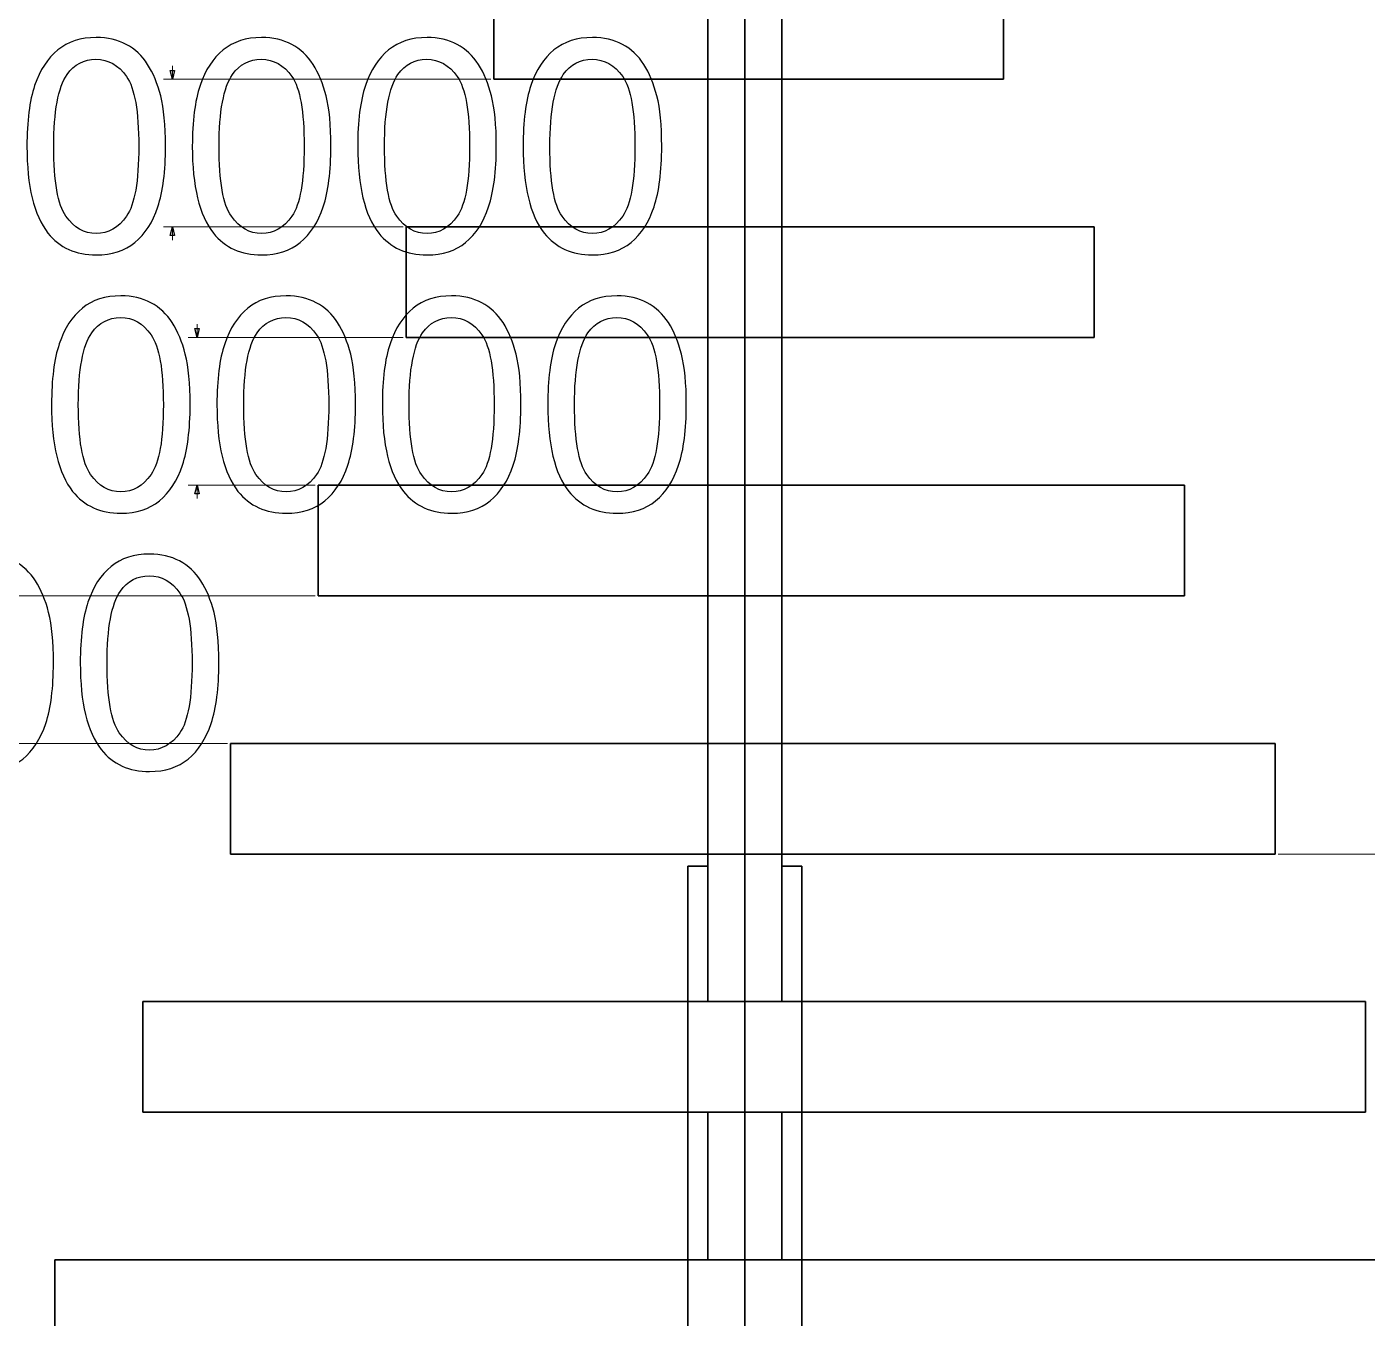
# Model space of a CAD drawing. Header units: centimetres. Extents: x -208 to 206, y -104 to 104.
# Drawn here: x -126.57 to -111.97, y -5.55 to 8.51 of the extents above; entities that cross this region are included whole.
import ezdxf

# ---------------------------------------------------------------- set-up
doc = ezdxf.new("R2010")
doc.units = ezdxf.units.CM
doc.header["$MEASUREMENT"] = 0
doc.layers.add('#Layer 1', color=7, linetype='Continuous')

msp = doc.modelspace()

# ---------------------------------------------------------------- linework, layer by layer
at = {"layer": '#Layer 1', "color": 2, "lineweight": 35}
for points in [[(-119.15436, -0.63206), (-119.15436, -0.63206), (-119.15436, 10.75476), (-119.15436, 10.75476)], [(-118.35042, -0.63206), (-118.35042, -0.63206), (-118.35042, 10.75476), (-118.35042, 10.75476)], [(-119.15436, -0.63206), (-119.15436, -0.63206), (-119.37209, -0.63206), (-119.37209, -0.63206)], [(-119.37209, -23.00428), (-119.37209, -23.00428), (-119.37209, -0.63206), (-119.37209, -0.63206)], [(-118.1327, -0.63206), (-118.1327, -0.63206), (-118.35042, -0.63206), (-118.35042, -0.63206)], [(-118.1327, -23.00428), (-118.1327, -23.00428), (-118.1327, -0.63206), (-118.1327, -0.63206)]]:
    msp.add_open_spline(points, degree=3, dxfattribs=at)
at = {"layer": '#Layer 1', "color": 1, "lineweight": 35}
for points in [[(-118.7525, -23.00428), (-118.7525, -23.00428), (-118.7525, 10.75476), (-118.7525, 10.75476)], [(-121.48575, 7.94132), (-121.48575, 7.94132), (-115.93436, 7.94132), (-115.93436, 7.94132)], [(-119.15436, 7.94132), (-119.15436, 7.94132), (-119.15436, 6.33389), (-119.15436, 6.33389)], [(-118.35042, 7.94132), (-118.35042, 7.94132), (-118.35042, 6.33389), (-118.35042, 6.33389)], [(-114.94809, 6.33389), (-114.94809, 6.33389), (-122.44246, 6.33389), (-122.44246, 6.33389)], [(-119.15436, 6.33389), (-119.15436, 6.33389), (-118.35042, 6.33389), (-118.35042, 6.33389)], [(-118.7525, 6.33389), (-118.7525, 6.33389), (-118.7525, 5.816), (-118.7525, 5.816)], [(-122.44246, 5.1281), (-122.44246, 5.1281), (-114.94809, 5.1281), (-114.94809, 5.1281)], [(-119.15436, 5.1281), (-119.15436, 5.1281), (-119.15436, 3.52068), (-119.15436, 3.52068)], [(-118.35042, 5.1281), (-118.35042, 5.1281), (-118.35042, 3.52068), (-118.35042, 3.52068)], [(-113.96182, 3.52068), (-113.96182, 3.52068), (-123.39916, 3.52068), (-123.39916, 3.52068)], [(-119.15436, 3.52068), (-119.15436, 3.52068), (-118.35042, 3.52068), (-118.35042, 3.52068)], [(-118.7525, 3.52068), (-118.7525, 3.52068), (-118.7525, 3.00279), (-118.7525, 3.00279)], [(-123.39916, 2.31511), (-123.39916, 2.31511), (-113.96182, 2.31511), (-113.96182, 2.31511)], [(-119.15436, 2.31511), (-119.15436, 2.31511), (-119.15436, 0.70746), (-119.15436, 0.70746)], [(-118.35042, 2.31511), (-118.35042, 2.31511), (-118.35042, 0.70746), (-118.35042, 0.70746)], [(-112.97554, 0.70746), (-112.97554, 0.70746), (-124.35586, 0.70746), (-124.35586, 0.70746)], [(-118.7525, 0.70746), (-118.7525, 0.70746), (-118.7525, 0.18957), (-118.7525, 0.18957)], [(-124.35586, -0.49811), (-124.35586, -0.49811), (-112.97554, -0.49811), (-112.97554, -0.49811)]]:
    msp.add_open_spline(points, degree=3, dxfattribs=at)
at = {"layer": '#Layer 1', "color": 3, "lineweight": 35}
for points in [[(-121.48575, 9.14711), (-121.48575, 9.14711), (-121.48575, 7.94132), (-121.48575, 7.94132)], [(-115.93436, 9.14711), (-115.93436, 9.14711), (-115.93436, 7.94132), (-115.93436, 7.94132)], [(-122.44246, 6.33389), (-122.44246, 6.33389), (-122.44246, 5.1281), (-122.44246, 5.1281)], [(-114.94809, 6.33389), (-114.94809, 6.33389), (-114.94809, 5.1281), (-114.94809, 5.1281)], [(-123.39916, 3.52068), (-123.39916, 3.52068), (-123.39916, 2.31511), (-123.39916, 2.31511)], [(-113.96182, 3.52068), (-113.96182, 3.52068), (-113.96182, 2.31511), (-113.96182, 2.31511)], [(-124.35586, 0.70746), (-124.35586, 0.70746), (-124.35586, -0.49811), (-124.35586, -0.49811)], [(-119.15436, 0.70746), (-119.15436, 0.70746), (-118.35042, 0.70746), (-118.35042, 0.70746)], [(-112.97554, 0.70746), (-112.97554, 0.70746), (-112.97554, -0.49811), (-112.97554, -0.49811)], [(-119.15436, -0.49811), (-119.15436, -0.49811), (-119.15436, -2.10576), (-119.15436, -2.10576)], [(-118.35042, -0.49811), (-118.35042, -0.49811), (-118.35042, -2.10576), (-118.35042, -2.10576)], [(-125.31257, -2.10576), (-125.31257, -2.10576), (-125.31257, -3.31155), (-125.31257, -3.31155)], [(-111.98927, -2.10576), (-111.98927, -2.10576), (-125.31257, -2.10576), (-125.31257, -2.10576)], [(-119.15436, -2.10576), (-119.15436, -2.10576), (-118.35042, -2.10576), (-118.35042, -2.10576)], [(-118.7525, -2.10576), (-118.7525, -2.10576), (-118.7525, -2.62364), (-118.7525, -2.62364)], [(-111.98927, -2.10576), (-111.98927, -2.10576), (-111.98927, -3.31155), (-111.98927, -3.31155)], [(-125.31257, -3.31155), (-125.31257, -3.31155), (-111.98927, -3.31155), (-111.98927, -3.31155)], [(-119.15436, -3.31155), (-119.15436, -3.31155), (-119.15436, -4.91897), (-119.15436, -4.91897)], [(-118.35042, -3.31155), (-118.35042, -3.31155), (-118.35042, -4.91897), (-118.35042, -4.91897)], [(-126.26927, -4.91897), (-126.26927, -4.91897), (-126.26927, -6.12476), (-126.26927, -6.12476)], [(-111.003, -4.91897), (-111.003, -4.91897), (-126.26927, -4.91897), (-126.26927, -4.91897)], [(-119.15436, -4.91897), (-119.15436, -4.91897), (-118.35042, -4.91897), (-118.35042, -4.91897)], [(-118.7525, -4.91897), (-118.7525, -4.91897), (-118.7525, -5.43686), (-118.7525, -5.43686)]]:
    msp.add_open_spline(points, degree=3, dxfattribs=at)
at = {"layer": '#Layer 1', "color": 8}
for points, knots in [([(-126.57343, 7.21068), (-126.57343, 7.48443), (-126.54535, 7.70581), (-126.4892, 7.8732), (-126.4892, 7.8732), (-126.4325, 8.04112), (-126.34881, 8.17017), (-126.23758, 8.26034), (-126.23758, 8.26034), (-126.12689, 8.35052), (-125.98704, 8.39533), (-125.81858, 8.39533), (-125.81858, 8.39533), (-125.69439, 8.39533), (-125.58532, 8.37049), (-125.49083, 8.32028), (-125.49083, 8.32028), (-125.39688, 8.27006), (-125.31912, 8.19771), (-125.25865, 8.10322), (-125.25865, 8.10322), (-125.19818, 8.00927), (-125.15066, 7.89426), (-125.1161, 7.75873), (-125.1161, 7.75873), (-125.08101, 7.6232), (-125.06373, 7.44016), (-125.06373, 7.21068), (-125.06373, 7.21068), (-125.06373, 6.93854), (-125.0918, 6.71824), (-125.14742, 6.55086), (-125.14742, 6.55086), (-125.20303, 6.38293), (-125.28673, 6.25388), (-125.39796, 6.16317), (-125.39796, 6.16317), (-125.50865, 6.07246), (-125.64903, 6.0271), (-125.81858, 6.0271), (-125.81858, 6.0271), (-126.04158, 6.0271), (-126.21706, 6.10648), (-126.34449, 6.26576), (-126.34449, 6.26576), (-126.4973, 6.46014), (-126.57343, 6.77494), (-126.57343, 7.21068)], [0, 0, 0, 0, 0.07692308, 0.07692308, 0.07692308, 0.07692308, 0.15384615, 0.15384615, 0.15384615, 0.15384615, 0.23076923, 0.23076923, 0.23076923, 0.23076923, 0.30769231, 0.30769231, 0.30769231, 0.30769231, 0.38461538, 0.38461538, 0.38461538, 0.38461538, 0.46153846, 0.46153846, 0.46153846, 0.46153846, 0.53846154, 0.53846154, 0.53846154, 0.53846154, 0.61538462, 0.61538462, 0.61538462, 0.61538462, 0.69230769, 0.69230769, 0.69230769, 0.69230769, 0.76923077, 0.76923077, 0.76923077, 0.76923077, 0.84615385, 0.84615385, 0.84615385, 0.84615385, 1, 1, 1, 1]), ([(-124.77161, 7.21068), (-124.77161, 7.48443), (-124.74353, 7.70581), (-124.68738, 7.8732), (-124.68738, 7.8732), (-124.63068, 8.04112), (-124.54699, 8.17017), (-124.43576, 8.26034), (-124.43576, 8.26034), (-124.32507, 8.35052), (-124.18522, 8.39533), (-124.01676, 8.39533), (-124.01676, 8.39533), (-123.89257, 8.39533), (-123.7835, 8.37049), (-123.68901, 8.32028), (-123.68901, 8.32028), (-123.59506, 8.27006), (-123.5173, 8.19771), (-123.45683, 8.10322), (-123.45683, 8.10322), (-123.39636, 8.00927), (-123.34884, 7.89426), (-123.31428, 7.75873), (-123.31428, 7.75873), (-123.27919, 7.6232), (-123.26191, 7.44016), (-123.26191, 7.21068), (-123.26191, 7.21068), (-123.26191, 6.93854), (-123.28998, 6.71824), (-123.3456, 6.55086), (-123.3456, 6.55086), (-123.40121, 6.38293), (-123.48491, 6.25388), (-123.59614, 6.16317), (-123.59614, 6.16317), (-123.70683, 6.07246), (-123.84721, 6.0271), (-124.01676, 6.0271), (-124.01676, 6.0271), (-124.23976, 6.0271), (-124.41524, 6.10648), (-124.54267, 6.26576), (-124.54267, 6.26576), (-124.69548, 6.46014), (-124.77161, 6.77494), (-124.77161, 7.21068)], [0, 0, 0, 0, 0.07692308, 0.07692308, 0.07692308, 0.07692308, 0.15384615, 0.15384615, 0.15384615, 0.15384615, 0.23076923, 0.23076923, 0.23076923, 0.23076923, 0.30769231, 0.30769231, 0.30769231, 0.30769231, 0.38461538, 0.38461538, 0.38461538, 0.38461538, 0.46153846, 0.46153846, 0.46153846, 0.46153846, 0.53846154, 0.53846154, 0.53846154, 0.53846154, 0.61538462, 0.61538462, 0.61538462, 0.61538462, 0.69230769, 0.69230769, 0.69230769, 0.69230769, 0.76923077, 0.76923077, 0.76923077, 0.76923077, 0.84615385, 0.84615385, 0.84615385, 0.84615385, 1, 1, 1, 1]), ([(-122.96979, 7.21068), (-122.96979, 7.48443), (-122.94171, 7.70581), (-122.88556, 7.8732), (-122.88556, 7.8732), (-122.82886, 8.04112), (-122.74517, 8.17017), (-122.63394, 8.26034), (-122.63394, 8.26034), (-122.52325, 8.35052), (-122.3834, 8.39533), (-122.21494, 8.39533), (-122.21494, 8.39533), (-122.09075, 8.39533), (-121.98168, 8.37049), (-121.88719, 8.32028), (-121.88719, 8.32028), (-121.79324, 8.27006), (-121.71548, 8.19771), (-121.65501, 8.10322), (-121.65501, 8.10322), (-121.59454, 8.00927), (-121.54702, 7.89426), (-121.51246, 7.75873), (-121.51246, 7.75873), (-121.47737, 7.6232), (-121.46009, 7.44016), (-121.46009, 7.21068), (-121.46009, 7.21068), (-121.46009, 6.93854), (-121.48816, 6.71824), (-121.54378, 6.55086), (-121.54378, 6.55086), (-121.59939, 6.38293), (-121.68309, 6.25388), (-121.79432, 6.16317), (-121.79432, 6.16317), (-121.90501, 6.07246), (-122.04539, 6.0271), (-122.21494, 6.0271), (-122.21494, 6.0271), (-122.43794, 6.0271), (-122.61342, 6.10648), (-122.74085, 6.26576), (-122.74085, 6.26576), (-122.89366, 6.46014), (-122.96979, 6.77494), (-122.96979, 7.21068)], [0, 0, 0, 0, 0.07692308, 0.07692308, 0.07692308, 0.07692308, 0.15384615, 0.15384615, 0.15384615, 0.15384615, 0.23076923, 0.23076923, 0.23076923, 0.23076923, 0.30769231, 0.30769231, 0.30769231, 0.30769231, 0.38461538, 0.38461538, 0.38461538, 0.38461538, 0.46153846, 0.46153846, 0.46153846, 0.46153846, 0.53846154, 0.53846154, 0.53846154, 0.53846154, 0.61538462, 0.61538462, 0.61538462, 0.61538462, 0.69230769, 0.69230769, 0.69230769, 0.69230769, 0.76923077, 0.76923077, 0.76923077, 0.76923077, 0.84615385, 0.84615385, 0.84615385, 0.84615385, 1, 1, 1, 1]), ([(-121.16797, 7.21068), (-121.16797, 7.48443), (-121.13989, 7.70581), (-121.08374, 7.8732), (-121.08374, 7.8732), (-121.02704, 8.04112), (-120.94335, 8.17017), (-120.83212, 8.26034), (-120.83212, 8.26034), (-120.72143, 8.35052), (-120.58158, 8.39533), (-120.41312, 8.39533), (-120.41312, 8.39533), (-120.28893, 8.39533), (-120.17986, 8.37049), (-120.08537, 8.32028), (-120.08537, 8.32028), (-119.99142, 8.27006), (-119.91366, 8.19771), (-119.85319, 8.10322), (-119.85319, 8.10322), (-119.79272, 8.00927), (-119.7452, 7.89426), (-119.71064, 7.75873), (-119.71064, 7.75873), (-119.67555, 7.6232), (-119.65827, 7.44016), (-119.65827, 7.21068), (-119.65827, 7.21068), (-119.65827, 6.93854), (-119.68634, 6.71824), (-119.74196, 6.55086), (-119.74196, 6.55086), (-119.79757, 6.38293), (-119.88127, 6.25388), (-119.9925, 6.16317), (-119.9925, 6.16317), (-120.10319, 6.07246), (-120.24357, 6.0271), (-120.41312, 6.0271), (-120.41312, 6.0271), (-120.63612, 6.0271), (-120.8116, 6.10648), (-120.93903, 6.26576), (-120.93903, 6.26576), (-121.09184, 6.46014), (-121.16797, 6.77494), (-121.16797, 7.21068)], [0, 0, 0, 0, 0.07692308, 0.07692308, 0.07692308, 0.07692308, 0.15384615, 0.15384615, 0.15384615, 0.15384615, 0.23076923, 0.23076923, 0.23076923, 0.23076923, 0.30769231, 0.30769231, 0.30769231, 0.30769231, 0.38461538, 0.38461538, 0.38461538, 0.38461538, 0.46153846, 0.46153846, 0.46153846, 0.46153846, 0.53846154, 0.53846154, 0.53846154, 0.53846154, 0.61538462, 0.61538462, 0.61538462, 0.61538462, 0.69230769, 0.69230769, 0.69230769, 0.69230769, 0.76923077, 0.76923077, 0.76923077, 0.76923077, 0.84615385, 0.84615385, 0.84615385, 0.84615385, 1, 1, 1, 1]), ([(-126.28186, 7.2096), (-126.28186, 6.82785), (-126.23758, 6.57407), (-126.14849, 6.44881), (-126.14849, 6.44881), (-126.0594, 6.323), (-125.94925, 6.26036), (-125.81858, 6.26036), (-125.81858, 6.26036), (-125.68791, 6.26036), (-125.57776, 6.32354), (-125.48867, 6.44935), (-125.48867, 6.44935), (-125.39958, 6.57569), (-125.3553, 6.82893), (-125.3553, 7.2096), (-125.3553, 7.2096), (-125.3553, 7.59134), (-125.39958, 7.84512), (-125.48867, 7.97039), (-125.48867, 7.97039), (-125.57722, 8.0962), (-125.68845, 8.15883), (-125.82182, 8.15883), (-125.82182, 8.15883), (-125.95249, 8.15883), (-126.05724, 8.10322), (-126.13553, 7.99253), (-126.13553, 7.99253), (-126.23326, 7.8516), (-126.28186, 7.59026), (-126.28186, 7.2096)], [0, 0, 0, 0, 0.11111111, 0.11111111, 0.11111111, 0.11111111, 0.22222222, 0.22222222, 0.22222222, 0.22222222, 0.33333333, 0.33333333, 0.33333333, 0.33333333, 0.44444444, 0.44444444, 0.44444444, 0.44444444, 0.55555556, 0.55555556, 0.55555556, 0.55555556, 0.66666667, 0.66666667, 0.66666667, 0.66666667, 0.77777778, 0.77777778, 0.77777778, 0.77777778, 1, 1, 1, 1]), ([(-124.98889, 7.94132), (-124.98889, 7.94132), (-124.9647, 8.03786), (-124.9647, 8.03786), (-124.9647, 8.03786), (-124.9647, 8.03786), (-125.01308, 8.03786), (-125.01308, 8.03786), (-125.01308, 8.03786), (-125.01308, 8.03786), (-124.98889, 7.94132), (-124.98889, 7.94132)], [0, 0, 0, 0, 0.25, 0.25, 0.25, 0.25, 0.5, 0.5, 0.5, 0.5, 1, 1, 1, 1]), ([(-124.48004, 7.2096), (-124.48004, 6.82785), (-124.43576, 6.57407), (-124.34667, 6.44881), (-124.34667, 6.44881), (-124.25758, 6.323), (-124.14743, 6.26036), (-124.01676, 6.26036), (-124.01676, 6.26036), (-123.88609, 6.26036), (-123.77594, 6.32354), (-123.68685, 6.44935), (-123.68685, 6.44935), (-123.59776, 6.57569), (-123.55348, 6.82893), (-123.55348, 7.2096), (-123.55348, 7.2096), (-123.55348, 7.59134), (-123.59776, 7.84512), (-123.68685, 7.97039), (-123.68685, 7.97039), (-123.7754, 8.0962), (-123.88663, 8.15883), (-124.02, 8.15883), (-124.02, 8.15883), (-124.15067, 8.15883), (-124.25542, 8.10322), (-124.33371, 7.99253), (-124.33371, 7.99253), (-124.43144, 7.8516), (-124.48004, 7.59026), (-124.48004, 7.2096)], [0, 0, 0, 0, 0.11111111, 0.11111111, 0.11111111, 0.11111111, 0.22222222, 0.22222222, 0.22222222, 0.22222222, 0.33333333, 0.33333333, 0.33333333, 0.33333333, 0.44444444, 0.44444444, 0.44444444, 0.44444444, 0.55555556, 0.55555556, 0.55555556, 0.55555556, 0.66666667, 0.66666667, 0.66666667, 0.66666667, 0.77777778, 0.77777778, 0.77777778, 0.77777778, 1, 1, 1, 1]), ([(-122.67822, 7.2096), (-122.67822, 6.82785), (-122.63394, 6.57407), (-122.54485, 6.44881), (-122.54485, 6.44881), (-122.45576, 6.323), (-122.34561, 6.26036), (-122.21494, 6.26036), (-122.21494, 6.26036), (-122.08427, 6.26036), (-121.97412, 6.32354), (-121.88503, 6.44935), (-121.88503, 6.44935), (-121.79594, 6.57569), (-121.75166, 6.82893), (-121.75166, 7.2096), (-121.75166, 7.2096), (-121.75166, 7.59134), (-121.79594, 7.84512), (-121.88503, 7.97039), (-121.88503, 7.97039), (-121.97358, 8.0962), (-122.08481, 8.15883), (-122.21818, 8.15883), (-122.21818, 8.15883), (-122.34885, 8.15883), (-122.4536, 8.10322), (-122.53189, 7.99253), (-122.53189, 7.99253), (-122.62962, 7.8516), (-122.67822, 7.59026), (-122.67822, 7.2096)], [0, 0, 0, 0, 0.11111111, 0.11111111, 0.11111111, 0.11111111, 0.22222222, 0.22222222, 0.22222222, 0.22222222, 0.33333333, 0.33333333, 0.33333333, 0.33333333, 0.44444444, 0.44444444, 0.44444444, 0.44444444, 0.55555556, 0.55555556, 0.55555556, 0.55555556, 0.66666667, 0.66666667, 0.66666667, 0.66666667, 0.77777778, 0.77777778, 0.77777778, 0.77777778, 1, 1, 1, 1]), ([(-120.8764, 7.2096), (-120.8764, 6.82785), (-120.83212, 6.57407), (-120.74303, 6.44881), (-120.74303, 6.44881), (-120.65394, 6.323), (-120.54379, 6.26036), (-120.41312, 6.26036), (-120.41312, 6.26036), (-120.28245, 6.26036), (-120.1723, 6.32354), (-120.08321, 6.44935), (-120.08321, 6.44935), (-119.99412, 6.57569), (-119.94984, 6.82893), (-119.94984, 7.2096), (-119.94984, 7.2096), (-119.94984, 7.59134), (-119.99412, 7.84512), (-120.08321, 7.97039), (-120.08321, 7.97039), (-120.17176, 8.0962), (-120.28299, 8.15883), (-120.41636, 8.15883), (-120.41636, 8.15883), (-120.54703, 8.15883), (-120.65178, 8.10322), (-120.73007, 7.99253), (-120.73007, 7.99253), (-120.8278, 7.8516), (-120.8764, 7.59026), (-120.8764, 7.2096)], [0, 0, 0, 0, 0.11111111, 0.11111111, 0.11111111, 0.11111111, 0.22222222, 0.22222222, 0.22222222, 0.22222222, 0.33333333, 0.33333333, 0.33333333, 0.33333333, 0.44444444, 0.44444444, 0.44444444, 0.44444444, 0.55555556, 0.55555556, 0.55555556, 0.55555556, 0.66666667, 0.66666667, 0.66666667, 0.66666667, 0.77777778, 0.77777778, 0.77777778, 0.77777778, 1, 1, 1, 1]), ([(-124.98889, 6.33389), (-124.98889, 6.33389), (-125.01308, 6.23735), (-125.01308, 6.23735), (-125.01308, 6.23735), (-125.01308, 6.23735), (-124.9647, 6.23735), (-124.9647, 6.23735), (-124.9647, 6.23735), (-124.9647, 6.23735), (-124.98889, 6.33389), (-124.98889, 6.33389)], [0, 0, 0, 0, 0.25, 0.25, 0.25, 0.25, 0.5, 0.5, 0.5, 0.5, 1, 1, 1, 1]), ([(-126.30523, 4.39741), (-126.30523, 4.67116), (-126.27715, 4.89254), (-126.221, 5.05993), (-126.221, 5.05993), (-126.1643, 5.22785), (-126.08061, 5.3569), (-125.96938, 5.44707), (-125.96938, 5.44707), (-125.85869, 5.53725), (-125.71884, 5.58206), (-125.55038, 5.58206), (-125.55038, 5.58206), (-125.42619, 5.58206), (-125.31712, 5.55722), (-125.22263, 5.50701), (-125.22263, 5.50701), (-125.12868, 5.45679), (-125.05092, 5.38444), (-124.99045, 5.28995), (-124.99045, 5.28995), (-124.92998, 5.196), (-124.88246, 5.08099), (-124.8479, 4.94546), (-124.8479, 4.94546), (-124.81281, 4.80993), (-124.79553, 4.62689), (-124.79553, 4.39741), (-124.79553, 4.39741), (-124.79553, 4.12527), (-124.8236, 3.90497), (-124.87922, 3.73759), (-124.87922, 3.73759), (-124.93483, 3.56966), (-125.01853, 3.44061), (-125.12976, 3.3499), (-125.12976, 3.3499), (-125.24045, 3.25919), (-125.38083, 3.21383), (-125.55038, 3.21383), (-125.55038, 3.21383), (-125.77338, 3.21383), (-125.94886, 3.29321), (-126.07629, 3.45249), (-126.07629, 3.45249), (-126.2291, 3.64687), (-126.30523, 3.96167), (-126.30523, 4.39741)], [0, 0, 0, 0, 0.07692308, 0.07692308, 0.07692308, 0.07692308, 0.15384615, 0.15384615, 0.15384615, 0.15384615, 0.23076923, 0.23076923, 0.23076923, 0.23076923, 0.30769231, 0.30769231, 0.30769231, 0.30769231, 0.38461538, 0.38461538, 0.38461538, 0.38461538, 0.46153846, 0.46153846, 0.46153846, 0.46153846, 0.53846154, 0.53846154, 0.53846154, 0.53846154, 0.61538462, 0.61538462, 0.61538462, 0.61538462, 0.69230769, 0.69230769, 0.69230769, 0.69230769, 0.76923077, 0.76923077, 0.76923077, 0.76923077, 0.84615385, 0.84615385, 0.84615385, 0.84615385, 1, 1, 1, 1]), ([(-124.50341, 4.39741), (-124.50341, 4.67116), (-124.47533, 4.89254), (-124.41918, 5.05993), (-124.41918, 5.05993), (-124.36248, 5.22785), (-124.27879, 5.3569), (-124.16756, 5.44707), (-124.16756, 5.44707), (-124.05687, 5.53725), (-123.91702, 5.58206), (-123.74856, 5.58206), (-123.74856, 5.58206), (-123.62437, 5.58206), (-123.5153, 5.55722), (-123.42081, 5.50701), (-123.42081, 5.50701), (-123.32686, 5.45679), (-123.2491, 5.38444), (-123.18863, 5.28995), (-123.18863, 5.28995), (-123.12816, 5.196), (-123.08064, 5.08099), (-123.04608, 4.94546), (-123.04608, 4.94546), (-123.01099, 4.80993), (-122.99371, 4.62689), (-122.99371, 4.39741), (-122.99371, 4.39741), (-122.99371, 4.12527), (-123.02178, 3.90497), (-123.0774, 3.73759), (-123.0774, 3.73759), (-123.13301, 3.56966), (-123.21671, 3.44061), (-123.32794, 3.3499), (-123.32794, 3.3499), (-123.43863, 3.25919), (-123.57901, 3.21383), (-123.74856, 3.21383), (-123.74856, 3.21383), (-123.97156, 3.21383), (-124.14704, 3.29321), (-124.27447, 3.45249), (-124.27447, 3.45249), (-124.42728, 3.64687), (-124.50341, 3.96167), (-124.50341, 4.39741)], [0, 0, 0, 0, 0.07692308, 0.07692308, 0.07692308, 0.07692308, 0.15384615, 0.15384615, 0.15384615, 0.15384615, 0.23076923, 0.23076923, 0.23076923, 0.23076923, 0.30769231, 0.30769231, 0.30769231, 0.30769231, 0.38461538, 0.38461538, 0.38461538, 0.38461538, 0.46153846, 0.46153846, 0.46153846, 0.46153846, 0.53846154, 0.53846154, 0.53846154, 0.53846154, 0.61538462, 0.61538462, 0.61538462, 0.61538462, 0.69230769, 0.69230769, 0.69230769, 0.69230769, 0.76923077, 0.76923077, 0.76923077, 0.76923077, 0.84615385, 0.84615385, 0.84615385, 0.84615385, 1, 1, 1, 1]), ([(-122.70159, 4.39741), (-122.70159, 4.67116), (-122.67351, 4.89254), (-122.61736, 5.05993), (-122.61736, 5.05993), (-122.56066, 5.22785), (-122.47697, 5.3569), (-122.36574, 5.44707), (-122.36574, 5.44707), (-122.25505, 5.53725), (-122.1152, 5.58206), (-121.94674, 5.58206), (-121.94674, 5.58206), (-121.82255, 5.58206), (-121.71348, 5.55722), (-121.61899, 5.50701), (-121.61899, 5.50701), (-121.52504, 5.45679), (-121.44728, 5.38444), (-121.38681, 5.28995), (-121.38681, 5.28995), (-121.32634, 5.196), (-121.27882, 5.08099), (-121.24426, 4.94546), (-121.24426, 4.94546), (-121.20917, 4.80993), (-121.19189, 4.62689), (-121.19189, 4.39741), (-121.19189, 4.39741), (-121.19189, 4.12527), (-121.21996, 3.90497), (-121.27558, 3.73759), (-121.27558, 3.73759), (-121.33119, 3.56966), (-121.41489, 3.44061), (-121.52612, 3.3499), (-121.52612, 3.3499), (-121.63681, 3.25919), (-121.77719, 3.21383), (-121.94674, 3.21383), (-121.94674, 3.21383), (-122.16974, 3.21383), (-122.34522, 3.29321), (-122.47265, 3.45249), (-122.47265, 3.45249), (-122.62546, 3.64687), (-122.70159, 3.96167), (-122.70159, 4.39741)], [0, 0, 0, 0, 0.07692308, 0.07692308, 0.07692308, 0.07692308, 0.15384615, 0.15384615, 0.15384615, 0.15384615, 0.23076923, 0.23076923, 0.23076923, 0.23076923, 0.30769231, 0.30769231, 0.30769231, 0.30769231, 0.38461538, 0.38461538, 0.38461538, 0.38461538, 0.46153846, 0.46153846, 0.46153846, 0.46153846, 0.53846154, 0.53846154, 0.53846154, 0.53846154, 0.61538462, 0.61538462, 0.61538462, 0.61538462, 0.69230769, 0.69230769, 0.69230769, 0.69230769, 0.76923077, 0.76923077, 0.76923077, 0.76923077, 0.84615385, 0.84615385, 0.84615385, 0.84615385, 1, 1, 1, 1]), ([(-120.89977, 4.39741), (-120.89977, 4.67116), (-120.87169, 4.89254), (-120.81554, 5.05993), (-120.81554, 5.05993), (-120.75884, 5.22785), (-120.67515, 5.3569), (-120.56392, 5.44707), (-120.56392, 5.44707), (-120.45323, 5.53725), (-120.31338, 5.58206), (-120.14492, 5.58206), (-120.14492, 5.58206), (-120.02073, 5.58206), (-119.91166, 5.55722), (-119.81717, 5.50701), (-119.81717, 5.50701), (-119.72322, 5.45679), (-119.64546, 5.38444), (-119.58499, 5.28995), (-119.58499, 5.28995), (-119.52452, 5.196), (-119.477, 5.08099), (-119.44244, 4.94546), (-119.44244, 4.94546), (-119.40735, 4.80993), (-119.39007, 4.62689), (-119.39007, 4.39741), (-119.39007, 4.39741), (-119.39007, 4.12527), (-119.41814, 3.90497), (-119.47376, 3.73759), (-119.47376, 3.73759), (-119.52937, 3.56966), (-119.61307, 3.44061), (-119.7243, 3.3499), (-119.7243, 3.3499), (-119.83499, 3.25919), (-119.97537, 3.21383), (-120.14492, 3.21383), (-120.14492, 3.21383), (-120.36792, 3.21383), (-120.5434, 3.29321), (-120.67083, 3.45249), (-120.67083, 3.45249), (-120.82364, 3.64687), (-120.89977, 3.96167), (-120.89977, 4.39741)], [0, 0, 0, 0, 0.07692308, 0.07692308, 0.07692308, 0.07692308, 0.15384615, 0.15384615, 0.15384615, 0.15384615, 0.23076923, 0.23076923, 0.23076923, 0.23076923, 0.30769231, 0.30769231, 0.30769231, 0.30769231, 0.38461538, 0.38461538, 0.38461538, 0.38461538, 0.46153846, 0.46153846, 0.46153846, 0.46153846, 0.53846154, 0.53846154, 0.53846154, 0.53846154, 0.61538462, 0.61538462, 0.61538462, 0.61538462, 0.69230769, 0.69230769, 0.69230769, 0.69230769, 0.76923077, 0.76923077, 0.76923077, 0.76923077, 0.84615385, 0.84615385, 0.84615385, 0.84615385, 1, 1, 1, 1]), ([(-126.01366, 4.39633), (-126.01366, 4.01458), (-125.96938, 3.7608), (-125.88029, 3.63554), (-125.88029, 3.63554), (-125.7912, 3.50973), (-125.68105, 3.44709), (-125.55038, 3.44709), (-125.55038, 3.44709), (-125.41971, 3.44709), (-125.30956, 3.51027), (-125.22047, 3.63608), (-125.22047, 3.63608), (-125.13138, 3.76242), (-125.0871, 4.01566), (-125.0871, 4.39633), (-125.0871, 4.39633), (-125.0871, 4.77807), (-125.13138, 5.03185), (-125.22047, 5.15712), (-125.22047, 5.15712), (-125.30902, 5.28293), (-125.42025, 5.34556), (-125.55362, 5.34556), (-125.55362, 5.34556), (-125.68429, 5.34556), (-125.78904, 5.28995), (-125.86733, 5.17926), (-125.86733, 5.17926), (-125.96506, 5.03833), (-126.01366, 4.77699), (-126.01366, 4.39633)], [0, 0, 0, 0, 0.11111111, 0.11111111, 0.11111111, 0.11111111, 0.22222222, 0.22222222, 0.22222222, 0.22222222, 0.33333333, 0.33333333, 0.33333333, 0.33333333, 0.44444444, 0.44444444, 0.44444444, 0.44444444, 0.55555556, 0.55555556, 0.55555556, 0.55555556, 0.66666667, 0.66666667, 0.66666667, 0.66666667, 0.77777778, 0.77777778, 0.77777778, 0.77777778, 1, 1, 1, 1]), ([(-124.21184, 4.39633), (-124.21184, 4.01458), (-124.16756, 3.7608), (-124.07847, 3.63554), (-124.07847, 3.63554), (-123.98938, 3.50973), (-123.87923, 3.44709), (-123.74856, 3.44709), (-123.74856, 3.44709), (-123.61789, 3.44709), (-123.50774, 3.51027), (-123.41865, 3.63608), (-123.41865, 3.63608), (-123.32956, 3.76242), (-123.28528, 4.01566), (-123.28528, 4.39633), (-123.28528, 4.39633), (-123.28528, 4.77807), (-123.32956, 5.03185), (-123.41865, 5.15712), (-123.41865, 5.15712), (-123.5072, 5.28293), (-123.61843, 5.34556), (-123.7518, 5.34556), (-123.7518, 5.34556), (-123.88247, 5.34556), (-123.98722, 5.28995), (-124.06551, 5.17926), (-124.06551, 5.17926), (-124.16324, 5.03833), (-124.21184, 4.77699), (-124.21184, 4.39633)], [0, 0, 0, 0, 0.11111111, 0.11111111, 0.11111111, 0.11111111, 0.22222222, 0.22222222, 0.22222222, 0.22222222, 0.33333333, 0.33333333, 0.33333333, 0.33333333, 0.44444444, 0.44444444, 0.44444444, 0.44444444, 0.55555556, 0.55555556, 0.55555556, 0.55555556, 0.66666667, 0.66666667, 0.66666667, 0.66666667, 0.77777778, 0.77777778, 0.77777778, 0.77777778, 1, 1, 1, 1]), ([(-122.41002, 4.39633), (-122.41002, 4.01458), (-122.36574, 3.7608), (-122.27665, 3.63554), (-122.27665, 3.63554), (-122.18756, 3.50973), (-122.07741, 3.44709), (-121.94674, 3.44709), (-121.94674, 3.44709), (-121.81607, 3.44709), (-121.70592, 3.51027), (-121.61683, 3.63608), (-121.61683, 3.63608), (-121.52774, 3.76242), (-121.48346, 4.01566), (-121.48346, 4.39633), (-121.48346, 4.39633), (-121.48346, 4.77807), (-121.52774, 5.03185), (-121.61683, 5.15712), (-121.61683, 5.15712), (-121.70538, 5.28293), (-121.81661, 5.34556), (-121.94998, 5.34556), (-121.94998, 5.34556), (-122.08065, 5.34556), (-122.1854, 5.28995), (-122.26369, 5.17926), (-122.26369, 5.17926), (-122.36142, 5.03833), (-122.41002, 4.77699), (-122.41002, 4.39633)], [0, 0, 0, 0, 0.11111111, 0.11111111, 0.11111111, 0.11111111, 0.22222222, 0.22222222, 0.22222222, 0.22222222, 0.33333333, 0.33333333, 0.33333333, 0.33333333, 0.44444444, 0.44444444, 0.44444444, 0.44444444, 0.55555556, 0.55555556, 0.55555556, 0.55555556, 0.66666667, 0.66666667, 0.66666667, 0.66666667, 0.77777778, 0.77777778, 0.77777778, 0.77777778, 1, 1, 1, 1]), ([(-120.6082, 4.39633), (-120.6082, 4.01458), (-120.56392, 3.7608), (-120.47483, 3.63554), (-120.47483, 3.63554), (-120.38574, 3.50973), (-120.27559, 3.44709), (-120.14492, 3.44709), (-120.14492, 3.44709), (-120.01425, 3.44709), (-119.9041, 3.51027), (-119.81501, 3.63608), (-119.81501, 3.63608), (-119.72592, 3.76242), (-119.68164, 4.01566), (-119.68164, 4.39633), (-119.68164, 4.39633), (-119.68164, 4.77807), (-119.72592, 5.03185), (-119.81501, 5.15712), (-119.81501, 5.15712), (-119.90356, 5.28293), (-120.01479, 5.34556), (-120.14816, 5.34556), (-120.14816, 5.34556), (-120.27883, 5.34556), (-120.38358, 5.28995), (-120.46187, 5.17926), (-120.46187, 5.17926), (-120.5596, 5.03833), (-120.6082, 4.77699), (-120.6082, 4.39633)], [0, 0, 0, 0, 0.11111111, 0.11111111, 0.11111111, 0.11111111, 0.22222222, 0.22222222, 0.22222222, 0.22222222, 0.33333333, 0.33333333, 0.33333333, 0.33333333, 0.44444444, 0.44444444, 0.44444444, 0.44444444, 0.55555556, 0.55555556, 0.55555556, 0.55555556, 0.66666667, 0.66666667, 0.66666667, 0.66666667, 0.77777778, 0.77777778, 0.77777778, 0.77777778, 1, 1, 1, 1]), ([(-124.72054, 5.1281), (-124.72054, 5.1281), (-124.69657, 5.22464), (-124.69657, 5.22464), (-124.69657, 5.22464), (-124.69657, 5.22464), (-124.74473, 5.22464), (-124.74473, 5.22464), (-124.74473, 5.22464), (-124.74473, 5.22464), (-124.72054, 5.1281), (-124.72054, 5.1281)], [0, 0, 0, 0, 0.25, 0.25, 0.25, 0.25, 0.5, 0.5, 0.5, 0.5, 1, 1, 1, 1]), ([(-124.72054, 3.52068), (-124.72054, 3.52068), (-124.74473, 3.42436), (-124.74473, 3.42436), (-124.74473, 3.42436), (-124.74473, 3.42436), (-124.69657, 3.42436), (-124.69657, 3.42436), (-124.69657, 3.42436), (-124.69657, 3.42436), (-124.72054, 3.52068), (-124.72054, 3.52068)], [0, 0, 0, 0, 0.25, 0.25, 0.25, 0.25, 0.5, 0.5, 0.5, 0.5, 1, 1, 1, 1]), ([(-127.79426, 1.58414), (-127.79426, 1.85789), (-127.76618, 2.07927), (-127.71003, 2.24666), (-127.71003, 2.24666), (-127.65333, 2.41458), (-127.56964, 2.54363), (-127.45841, 2.6338), (-127.45841, 2.6338), (-127.34772, 2.72398), (-127.20787, 2.76879), (-127.03941, 2.76879), (-127.03941, 2.76879), (-126.91522, 2.76879), (-126.80615, 2.74395), (-126.71166, 2.69374), (-126.71166, 2.69374), (-126.61771, 2.64352), (-126.53995, 2.57117), (-126.47948, 2.47668), (-126.47948, 2.47668), (-126.41901, 2.38273), (-126.37149, 2.26772), (-126.33693, 2.13219), (-126.33693, 2.13219), (-126.30184, 1.99666), (-126.28456, 1.81362), (-126.28456, 1.58414), (-126.28456, 1.58414), (-126.28456, 1.312), (-126.31263, 1.0917), (-126.36825, 0.92432), (-126.36825, 0.92432), (-126.42386, 0.75639), (-126.50756, 0.62734), (-126.61879, 0.53663), (-126.61879, 0.53663), (-126.72948, 0.44592), (-126.86986, 0.40056), (-127.03941, 0.40056), (-127.03941, 0.40056), (-127.26241, 0.40056), (-127.43789, 0.47994), (-127.56532, 0.63922), (-127.56532, 0.63922), (-127.71813, 0.8336), (-127.79426, 1.1484), (-127.79426, 1.58414)], [0, 0, 0, 0, 0.07692308, 0.07692308, 0.07692308, 0.07692308, 0.15384615, 0.15384615, 0.15384615, 0.15384615, 0.23076923, 0.23076923, 0.23076923, 0.23076923, 0.30769231, 0.30769231, 0.30769231, 0.30769231, 0.38461538, 0.38461538, 0.38461538, 0.38461538, 0.46153846, 0.46153846, 0.46153846, 0.46153846, 0.53846154, 0.53846154, 0.53846154, 0.53846154, 0.61538462, 0.61538462, 0.61538462, 0.61538462, 0.69230769, 0.69230769, 0.69230769, 0.69230769, 0.76923077, 0.76923077, 0.76923077, 0.76923077, 0.84615385, 0.84615385, 0.84615385, 0.84615385, 1, 1, 1, 1]), ([(-125.99244, 1.58414), (-125.99244, 1.85789), (-125.96436, 2.07927), (-125.90821, 2.24666), (-125.90821, 2.24666), (-125.85151, 2.41458), (-125.76782, 2.54363), (-125.65659, 2.6338), (-125.65659, 2.6338), (-125.5459, 2.72398), (-125.40605, 2.76879), (-125.23759, 2.76879), (-125.23759, 2.76879), (-125.1134, 2.76879), (-125.00433, 2.74395), (-124.90984, 2.69374), (-124.90984, 2.69374), (-124.81589, 2.64352), (-124.73813, 2.57117), (-124.67766, 2.47668), (-124.67766, 2.47668), (-124.61719, 2.38273), (-124.56967, 2.26772), (-124.53511, 2.13219), (-124.53511, 2.13219), (-124.50002, 1.99666), (-124.48274, 1.81362), (-124.48274, 1.58414), (-124.48274, 1.58414), (-124.48274, 1.312), (-124.51081, 1.0917), (-124.56643, 0.92432), (-124.56643, 0.92432), (-124.62204, 0.75639), (-124.70574, 0.62734), (-124.81697, 0.53663), (-124.81697, 0.53663), (-124.92766, 0.44592), (-125.06804, 0.40056), (-125.23759, 0.40056), (-125.23759, 0.40056), (-125.46059, 0.40056), (-125.63607, 0.47994), (-125.7635, 0.63922), (-125.7635, 0.63922), (-125.91631, 0.8336), (-125.99244, 1.1484), (-125.99244, 1.58414)], [0, 0, 0, 0, 0.07692308, 0.07692308, 0.07692308, 0.07692308, 0.15384615, 0.15384615, 0.15384615, 0.15384615, 0.23076923, 0.23076923, 0.23076923, 0.23076923, 0.30769231, 0.30769231, 0.30769231, 0.30769231, 0.38461538, 0.38461538, 0.38461538, 0.38461538, 0.46153846, 0.46153846, 0.46153846, 0.46153846, 0.53846154, 0.53846154, 0.53846154, 0.53846154, 0.61538462, 0.61538462, 0.61538462, 0.61538462, 0.69230769, 0.69230769, 0.69230769, 0.69230769, 0.76923077, 0.76923077, 0.76923077, 0.76923077, 0.84615385, 0.84615385, 0.84615385, 0.84615385, 1, 1, 1, 1]), ([(-125.70087, 1.58306), (-125.70087, 1.20131), (-125.65659, 0.94753), (-125.5675, 0.82227), (-125.5675, 0.82227), (-125.47841, 0.69646), (-125.36826, 0.63382), (-125.23759, 0.63382), (-125.23759, 0.63382), (-125.10692, 0.63382), (-124.99677, 0.697), (-124.90768, 0.82281), (-124.90768, 0.82281), (-124.81859, 0.94915), (-124.77431, 1.20239), (-124.77431, 1.58306), (-124.77431, 1.58306), (-124.77431, 1.9648), (-124.81859, 2.21858), (-124.90768, 2.34385), (-124.90768, 2.34385), (-124.99623, 2.46966), (-125.10746, 2.53229), (-125.24083, 2.53229), (-125.24083, 2.53229), (-125.3715, 2.53229), (-125.47625, 2.47668), (-125.55454, 2.36599), (-125.55454, 2.36599), (-125.65227, 2.22506), (-125.70087, 1.96372), (-125.70087, 1.58306)], [0, 0, 0, 0, 0.11111111, 0.11111111, 0.11111111, 0.11111111, 0.22222222, 0.22222222, 0.22222222, 0.22222222, 0.33333333, 0.33333333, 0.33333333, 0.33333333, 0.44444444, 0.44444444, 0.44444444, 0.44444444, 0.55555556, 0.55555556, 0.55555556, 0.55555556, 0.66666667, 0.66666667, 0.66666667, 0.66666667, 0.77777778, 0.77777778, 0.77777778, 0.77777778, 1, 1, 1, 1])]:
    msp.add_open_spline(points, degree=3, knots=knots, dxfattribs=at)
at = {"layer": '#Layer 1', "color": 8, "lineweight": 9}
for points in [[(-124.98889, 8.08602), (-124.98889, 8.08602), (-124.98889, 7.94132), (-124.98889, 7.94132)], [(-121.51935, 7.94132), (-121.51935, 7.94132), (-125.08521, 7.94132), (-125.08521, 7.94132)], [(-122.47606, 6.33389), (-122.47606, 6.33389), (-125.08521, 6.33389), (-125.08521, 6.33389)], [(-124.98889, 6.33389), (-124.98889, 6.33389), (-124.98889, 6.18919), (-124.98889, 6.18919)], [(-124.72054, 5.2728), (-124.72054, 5.2728), (-124.72054, 5.1281), (-124.72054, 5.1281)], [(-122.47606, 5.1281), (-122.47606, 5.1281), (-124.81708, 5.1281), (-124.81708, 5.1281)], [(-123.43254, 3.52068), (-123.43254, 3.52068), (-124.81708, 3.52068), (-124.81708, 3.52068)], [(-124.72054, 3.52068), (-124.72054, 3.52068), (-124.72054, 3.3762), (-124.72054, 3.3762)], [(-123.43254, 2.31511), (-123.43254, 2.31511), (-129.90972, 2.31511), (-129.90972, 2.31511)], [(-124.38946, 0.70746), (-124.38946, 0.70746), (-129.90972, 0.70746), (-129.90972, 0.70746)], [(-112.94217, -0.49811), (-112.94217, -0.49811), (-105.74102, -0.49811), (-105.74102, -0.49811)]]:
    msp.add_open_spline(points, degree=3, dxfattribs=at)

doc.saveas('drawing.dxf')
